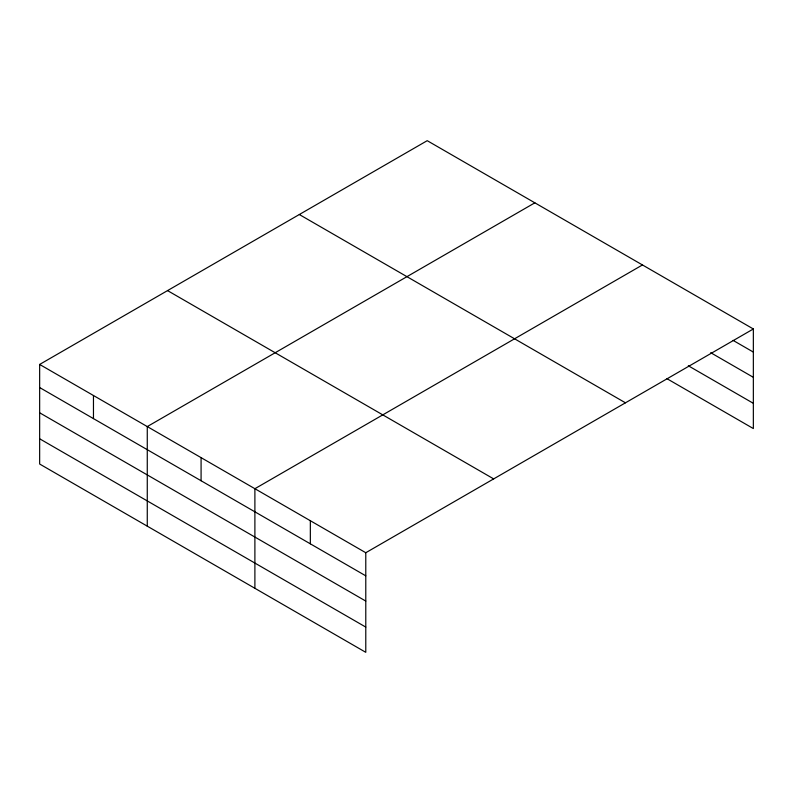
<?xml version="1.0" encoding="UTF-8"?>
<svg xmlns="http://www.w3.org/2000/svg" width="793" height="793" viewBox="0 0 793 793"><rect width="100%" height="100%" fill="white"/><g stroke="black" fill="none" stroke-linecap="round" stroke-linejoin="round"><path stroke-width="1.19" d="M753.35 328.976L427.219 140.678L39.65 364.443L39.65 464.024L365.781 652.322L365.781 552.731L753.35 328.976L753.35 428.557L666.992 378.697M534.849 202.82L147.27 426.584L147.27 526.165M642.469 264.951L254.89 488.716L254.89 588.297M733.089 340.385L753.35 352.082M710.706 352.697L753.35 377.319M688.314 365.771L753.35 403.32M299.328 214.526L625.449 402.814M167.551 290.605L493.672 478.893M39.65 364.443L365.781 552.731M39.65 387.549L365.781 575.837M39.65 412.786L365.781 601.074M39.65 438.787L365.781 627.085M310.341 520.723L310.341 543.829M201.085 457.65L201.085 480.756M93.465 395.509L93.465 418.615"/></g></svg>
